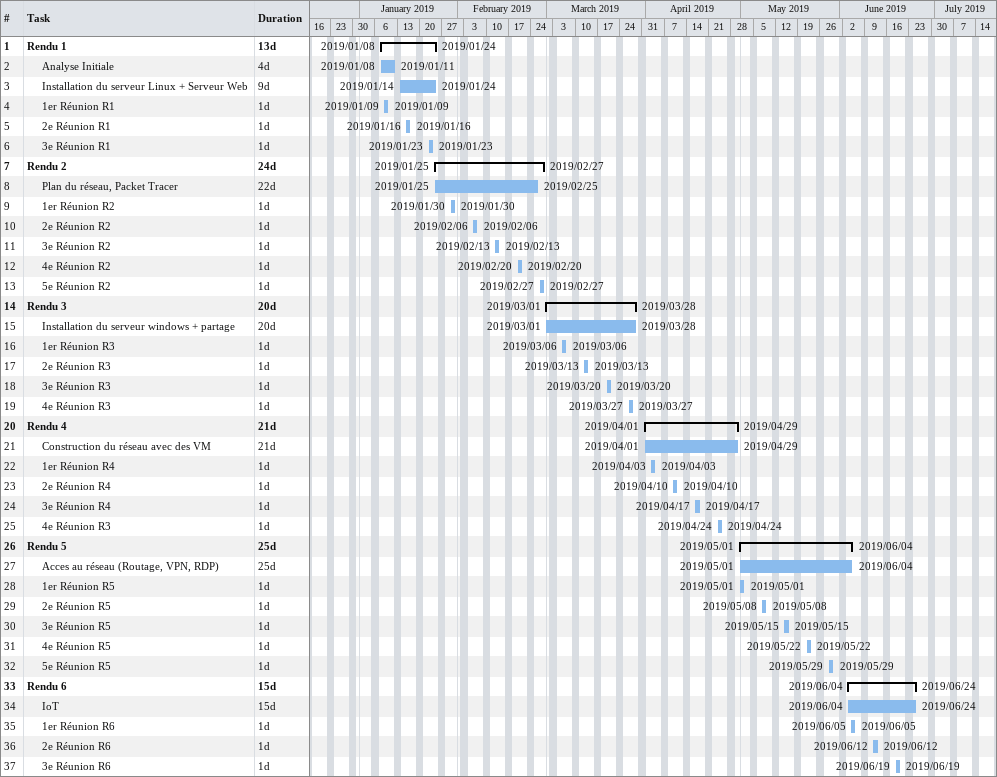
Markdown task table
| ID | Level | Task | Duration | Start | Finish |
|---|---|---|---|---|---|
| 1 | 1 | **Rendu 1** | 13d | 2019-01-08 | 2019-01-24 |
| 2 | 2 | Analyse Initiale | 4d | 2019-01-08 | 2019-01-11 |
| 3 | 2 | Installation du serveur Linux + Serveur Web | 9d | 2019-01-14 | 2019-01-24 |
| 4 | 2 | 1er Réunion R1 | 1d | 2019-01-09 | 2019-01-09 |
| 5 | 2 | 2e Réunion R1 | 1d | 2019-01-16 | 2019-01-16 |
| 6 | 2 | 3e Réunion R1 | 1d | 2019-01-23 | 2019-01-23 |
| 7 | 1 | **Rendu 2** | 24d | 2019-01-25 | 2019-02-27 |
| 8 | 2 | Plan du réseau, Packet Tracer | 22d | 2019-01-25 | 2019-02-25 |
| 9 | 2 | 1er Réunion R2 | 1d | 2019-01-30 | 2019-01-30 |
| 10 | 2 | 2e Réunion R2 | 1d | 2019-02-06 | 2019-02-06 |
| 11 | 2 | 3e Réunion R2 | 1d | 2019-02-13 | 2019-02-13 |
| 12 | 2 | 4e Réunion R2 | 1d | 2019-02-20 | 2019-02-20 |
| 13 | 2 | 5e Réunion R2 | 1d | 2019-02-27 | 2019-02-27 |
| 14 | 1 | **Rendu 3** | 20d | 2019-03-01 | 2019-03-28 |
| 15 | 2 | Installation du serveur windows + partage | 20d | 2019-03-01 | 2019-03-28 |
| 16 | 2 | 1er Réunion R3 | 1d | 2019-03-06 | 2019-03-06 |
| 17 | 2 | 2e Réunion R3 | 1d | 2019-03-13 | 2019-03-13 |
| 18 | 2 | 3e Réunion R3 | 1d | 2019-03-20 | 2019-03-20 |
| 19 | 2 | 4e Réunion R3 | 1d | 2019-03-27 | 2019-03-27 |
| 20 | 1 | **Rendu 4** | 21d | 2019-04-01 | 2019-04-29 |
| 21 | 2 | Construction du réseau avec des VM | 21d | 2019-04-01 | 2019-04-29 |
| 22 | 2 | 1er Réunion R4 | 1d | 2019-04-03 | 2019-04-03 |
| 23 | 2 | 2e Réunion R4 | 1d | 2019-04-10 | 2019-04-10 |
| 24 | 2 | 3e Réunion R4 | 1d | 2019-04-17 | 2019-04-17 |
| 25 | 2 | 4e Réunion R3 | 1d | 2019-04-24 | 2019-04-24 |
| 26 | 1 | **Rendu 5** | 25d | 2019-05-01 | 2019-06-04 |
| 27 | 2 | Acces au réseau (Routage, VPN, RDP) | 25d | 2019-05-01 | 2019-06-04 |
| 28 | 2 | 1er Réunion R5 | 1d | 2019-05-01 | 2019-05-01 |
| 29 | 2 | 2e Réunion R5 | 1d | 2019-05-08 | 2019-05-08 |
| 30 | 2 | 3e Réunion R5 | 1d | 2019-05-15 | 2019-05-15 |
| 31 | 2 | 4e Réunion R5 | 1d | 2019-05-22 | 2019-05-22 |
| 32 | 2 | 5e Réunion R5 | 1d | 2019-05-29 | 2019-05-29 |
| 33 | 1 | **Rendu 6** | 15d | 2019-06-04 | 2019-06-24 |
| 34 | 2 | IoT | 15d | 2019-06-04 | 2019-06-24 |
| 35 | 2 | 1er Réunion R6 | 1d | 2019-06-05 | 2019-06-05 |
| 36 | 2 | 2e Réunion R6 | 1d | 2019-06-12 | 2019-06-12 |
| 37 | 2 | 3e Réunion R6 | 1d | 2019-06-19 | 2019-06-19 |
